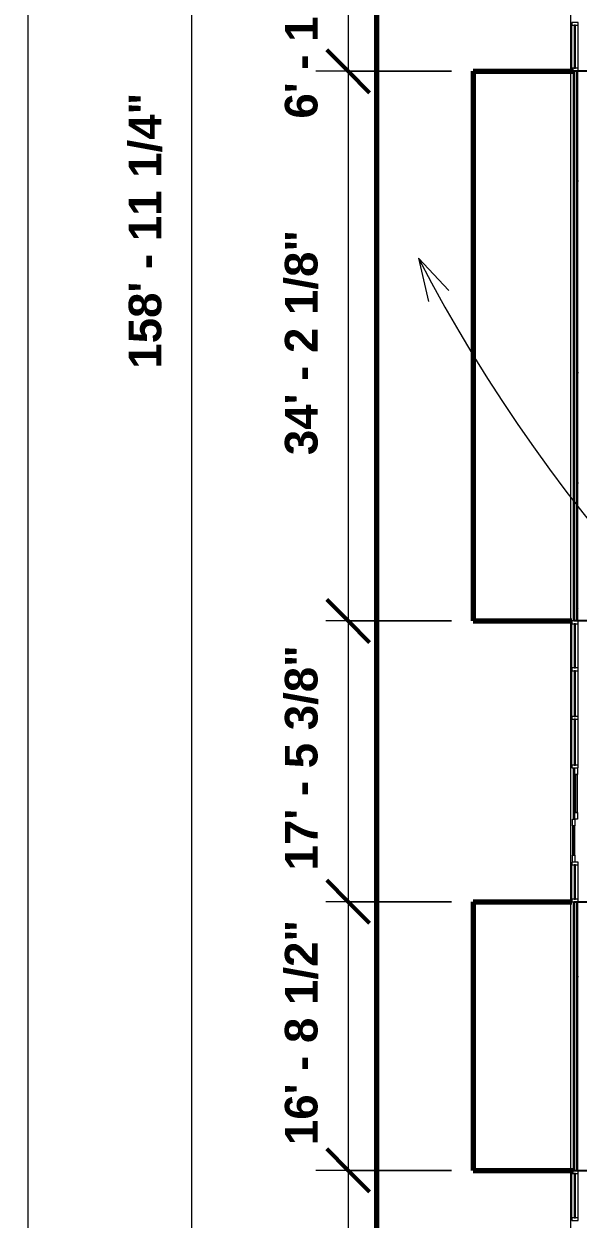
# Model space of a CAD drawing. Header units: inches. Extents: x 20001 to 27263, y -26025 to -18997.
# Drawn here: x 21648 to 22062, y -22579 to -21688 of the extents above; entities that cross this region are included whole.
import ezdxf

# ---------------------------------------------------------------- set-up
doc = ezdxf.new("R2010")
doc.units = ezdxf.units.IN
doc.header["$MEASUREMENT"] = 0
for name, color, linetype, lineweight in [('A-ANNO-DIMS', 211, 'Continuous', 9), ('A-ANNO-DIMS-256', 211, 'Continuous', 9), ('A-DOOR', 31, 'Continuous', 13), ('A-GLAZ-CURT', 52, 'Continuous', 13), ('A-GLAZ-CWMG', 51, 'Continuous', 13), ('A-SITE-ROAD', 130, 'Continuous', 70), ('A-SITE-SWLK', 140, 'Continuous', 70), ('A-WALL', 113, 'Continuous', 13), ('A-WALL-PATT', 111, 'Continuous', 25), ('C-TOPO', 7, 'Continuous', 13), ('G-ANNO-TEXT', 231, 'Continuous', 9), ('L-SITE-WALL', 31, 'Continuous', 13)]:
    doc.layers.add(name, color=color, linetype=linetype, lineweight=lineweight)
doc.styles.add('Arial_B', font='arialbd.ttf', dxfattribs={"height": 24.354149})
doc.dimstyles.new('OD_Dimension_1', dxfattribs={"dimscale": 12, "dimtxt": 24, "dimasz": 2.666667, "dimexe": 2, "dimexo": 1.333333, "dimgap": 1.333333, "dimtad": 1, "dimdec": 3, "dimrnd": 0.125, "dimzin": 1, "dimdsep": 46, "dimlunit": 4, "dimtxsty": 'Arial_B', "dimblk1": 'OBLIQUE', "dimblk2": 'OBLIQUE', "dimsah": 1, "dimcen": 0.09, "dimdle": 2, "dimazin": 0, "dimtfac": 1, "dimtdec": 4, "dimtix": 1, "dimtmove": 0, "dimatfit": 3, "dimfxl": 1, "dimtvp": 1, "dimtfill": 1, "dimfrac": 2, "dimtolj": 1, "dimtzin": 0, "dimlwd": 13, "dimlwe": 13, "dimarcsym": 2})
pattern_1 = [(0, (0, 0), (0, 32), []), (90, (0, 0), (-32, 2e-15), [])]
pattern_2 = [(0, (0, 0), (40.96, 10.24), [3.379, -27.341, 3.379, -27.341, -163.84]), (0, (0, 0), (40.96, 10.24), [-61.44, 3.379, -58.061, 3.379, -27.341, -71.68]), (0, (0, 0), (40.96, 10.24), [-153.6, 3.379, -17.101, 3.379, -47.821]), (120, (15.36, 5.12), (-29.3481, 30.3524005), [3.379, -27.341, 3.379, -27.341, -163.84]), (120, (15.36, 5.12), (-29.3481, 30.3524005), [-61.44, 3.379, -58.061, 3.379, -27.341, -71.68]), (120, (15.36, 5.12), (-29.3481, 30.3524005), [-153.6, 3.379, -17.101, 3.379, -47.821]), (240, (20.48, 25.6), (-11.6119, -40.5924005), [3.379, -27.341, 3.379, -27.341, -163.84]), (240, (20.48, 25.6), (-11.6119, -40.5924005), [-61.44, 3.379, -58.061, 3.379, -27.341, -71.68]), (240, (20.48, 25.6), (-11.6119, -40.5924005), [-153.6, 3.379, -17.101, 3.379, -47.821])]

# ---------------------------------------------------------------- blocks, each defined once
blk = doc.blocks.new('Struct_Xcel_Sports Complex_rvt-1-Site Plan - Phase 1')
at = {"layer": 'L-SITE-WALL', "color": 7}
for p, q in [((22058.14, -22133.05), (22058.14, -21722.68)), ((22058.14, -22280.93), (22058.14, -22242.49)), ((22058.14, -22543.18), (22058.14, -22342.49))]:
    blk.add_line(p, q, dxfattribs=at)
blk = doc.blocks.new('System Panel - INSULATED LOW-E GLAZING _SEE ELEVATIONS FOR U-FACTOR_ SHGC_ _ LT_-1142345-Site Plan - Phase 1')
at = {"layer": 'A-GLAZ-CURT', "lineweight": 9}
for p, q in [((16.53125, 1.25), (-16.53125, 1.25)), ((-16.53125, 1.25), (-16.53125, 0.25)), ((-16.53125, 0.25), (16.53125, 0.25)), ((16.53125, 0.25), (16.53125, 1.25))]:
    blk.add_line(p, q, dxfattribs=at)
at = {"layer": 'A-GLAZ-CURT'}
for p, q in [((-16.53125, 0.25), (-16.53125, 1.25)), ((16.53125, 1.25), (-16.53125, 1.25)), ((-16.53125, 0.25), (16.53125, 0.25)), ((16.53125, 1.25), (16.53125, 0.25))]:
    blk.add_line(p, q, dxfattribs=at)
blk = doc.blocks.new('Rectangular Mullion - Exterior 2_ x 4_5_-V34-Site Plan - Phase 1')
at = {"layer": 'A-GLAZ-CWMG'}
for p, q in [((22057.02, -22578.24), (22057.02, -22545.18)), ((22061.52, -22578.24), (22061.52, -22545.18))]:
    blk.add_line(p, q, dxfattribs=at)
blk = doc.blocks.new('Rectangular Mullion - Exterior 2_ x 4_5_-1142372-Site Plan - Phase 1')
at = {"layer": 'A-GLAZ-CWMG'}
for p, q in [((0, 1.5), (-2, 1.5)), ((-2, 1.5), (-2, -3)), ((0, -3), (0, 1.5)), ((-2, -3), (0, -3))]:
    blk.add_line(p, q, dxfattribs=at)
blk = doc.blocks.new('Rectangular Mullion - Exterior 2_ x 4_5_-827470-Site Plan - Phase 1')
at = {"layer": 'A-GLAZ-CWMG'}
for p, q in [((-1, 1.5), (1, 1.5)), ((-1, -3), (-1, 1.5)), ((1, 1.5), (1, -3)), ((1, -3), (-1, -3))]:
    blk.add_line(p, q, dxfattribs=at)
blk = doc.blocks.new('System Panel - INSULATED LOW-E GLAZING _SEE ELEVATIONS FOR U-FACTOR_ SHGC_ _ LT_-1354328-Site Plan - Phase 1')
at = {"layer": 'A-GLAZ-CURT', "lineweight": 9}
for p, q in [((16.03125, 1.25), (-16.03125, 1.25)), ((-16.03125, 1.25), (-16.03125, 0.25)), ((-16.03125, 0.25), (16.03125, 0.25)), ((16.03125, 0.25), (16.03125, 1.25))]:
    blk.add_line(p, q, dxfattribs=at)
at = {"layer": 'A-GLAZ-CURT'}
for p, q in [((-16.03125, 0.25), (-16.03125, 1.25)), ((16.03125, 1.25), (-16.03125, 1.25)), ((-16.03125, 0.25), (16.03125, 0.25)), ((16.03125, 1.25), (16.03125, 0.25))]:
    blk.add_line(p, q, dxfattribs=at)
blk = doc.blocks.new('Rectangular Mullion - Exterior 2_ x 4_5_-1354325-Site Plan - Phase 1')
at = {"layer": 'A-GLAZ-CWMG'}
for p, q in [((22057.02, -21720.68), (22057.02, -21688.62)), ((22061.52, -21720.68), (22061.52, -21688.62))]:
    blk.add_line(p, q, dxfattribs=at)
blk = doc.blocks.new('Rectangular Mullion - Exterior 2_ x 4_5_-1212758-Site Plan - Phase 1')
at = {"layer": 'A-GLAZ-CWMG'}
for p, q in [((-2, 1.5), (0, 1.5)), ((-2, -3), (-2, 1.5)), ((0, 1.5), (0, -3)), ((0, -3), (-2, -3))]:
    blk.add_line(p, q, dxfattribs=at)
blk = doc.blocks.new('Rectangular Mullion - Exterior 2_ x 4_5_-1142387-Site Plan - Phase 1')
at = {"layer": 'A-GLAZ-CWMG'}
for p, q in [((-2, 1.5), (0, 1.5)), ((-2, -3), (-2, 1.5)), ((0, 1.5), (0, -3)), ((0, -3), (-2, -3))]:
    blk.add_line(p, q, dxfattribs=at)
blk = doc.blocks.new('System Panel - INSULATED LOW-E GLAZING _SEE ELEVATIONS FOR U-FACTOR_ SHGC_ _ LT_-827454-Site Plan - Phase 1')
at = {"layer": 'A-GLAZ-CURT', "lineweight": 9}
for p, q in [((17.09375, 1.25), (-17.09375, 1.25)), ((-17.09375, 1.25), (-17.09375, 0.25)), ((-17.09375, 0.25), (17.09375, 0.25)), ((17.09375, 0.25), (17.09375, 1.25))]:
    blk.add_line(p, q, dxfattribs=at)
at = {"layer": 'A-GLAZ-CURT'}
for p, q in [((-17.09375, 0.25), (-17.09375, 1.25)), ((17.09375, 1.25), (-17.09375, 1.25)), ((-17.09375, 0.25), (17.09375, 0.25)), ((17.09375, 1.25), (17.09375, 0.25))]:
    blk.add_line(p, q, dxfattribs=at)
blk = doc.blocks.new('Rectangular Mullion - Exterior 2_ x 4_5_-V12-Site Plan - Phase 1')
at = {"layer": 'A-GLAZ-CWMG'}
for p, q in [((26197.02, -22795.43), (26162.83, -22795.43)), ((26197.02, -22799.93), (26162.83, -22799.93))]:
    blk.add_line(p, q, dxfattribs=at)
blk = doc.blocks.new('Rectangular Mullion - Exterior 2_ x 4_5_-1142343-Site Plan - Phase 1')
at = {"layer": 'A-GLAZ-CWMG'}
for p, q in [((-1, 1.5), (1, 1.5)), ((-1, -3), (-1, 1.5)), ((1, 1.5), (1, -3)), ((1, -3), (-1, -3))]:
    blk.add_line(p, q, dxfattribs=at)
blk = doc.blocks.new('Rectangular Mullion - Exterior 2_ x 4_5_-1135330-Site Plan - Phase 1')
at = {"layer": 'A-GLAZ-CWMG'}
for p, q in [((22057.02, -22686.8), (22057.02, -22652.62)), ((22061.52, -22686.8), (22061.52, -22652.62))]:
    blk.add_line(p, q, dxfattribs=at)
blk = doc.blocks.new('Sliding Door - one-1832053-Site Plan - Phase 1')
at = {"layer": 'A-DOOR', "lineweight": 9}
for p, q in [((-35.19, 2.5), (-30.19, 2.5)), ((-35.19, 0.75), (-35.19, 2.5)), ((-30.19, 0.75), (-35.19, 0.75)), ((-30.19, 2.5), (-30.19, 0.75)), ((-30.19, 1.25), (-30.19, 2)), ((-30.19, 2), (-1.75, 2)), ((-1.75, 1.25), (-30.19, 1.25)), ((-1.75, 2.5), (3.25, 2.5)), ((-1.75, 0.75), (-1.75, 2.5)), ((-1.75, 2), (-1.75, 1.25)), ((3.25, 0.75), (-1.75, 0.75)), ((3.25, 2.5), (3.25, 0.75)), ((3.25, -1), (3.25, 0.75)), ((3.25, 0.75), (8.25, 0.75)), ((8.25, 0.75), (8.25, -1)), ((8.25, -0.5), (8.25, 0.25)), ((8.25, 0.25), (30.19, 0.25)), ((30.19, -1), (30.19, 0.75)), ((30.19, 0.75), (35.19, 0.75)), ((30.19, 0.25), (30.19, -0.5)), ((35.19, 0.75), (35.19, -1)), ((8.25, -1), (3.25, -1)), ((30.19, -0.5), (8.25, -0.5)), ((35.19, -1), (30.19, -1))]:
    blk.add_line(p, q, dxfattribs=at)
at = {"layer": 'A-DOOR'}
for p, q in [((-1.75, 2.5), (-30.19, 2.5)), ((-30.19, 0.75), (-1.75, 0.75)), ((30.19, 0.75), (8.25, 0.75)), ((8.25, -1), (30.19, -1))]:
    blk.add_line(p, q, dxfattribs=at)
blk = doc.blocks.new('System Panel - INSULATED LOW-E GLAZING _SEE ELEVATIONS FOR U-FACTOR_ SHGC_ _ LT_-1832056-Site Plan - Phase 1')
at = {"layer": 'A-GLAZ-CURT', "lineweight": 9}
for p, q in [((12.81, 1.25), (-12.81, 1.25)), ((-12.81, 1.25), (-12.81, 0.25)), ((-12.81, 0.25), (12.81, 0.25)), ((12.81, 0.25), (12.81, 1.25))]:
    blk.add_line(p, q, dxfattribs=at)
at = {"layer": 'A-GLAZ-CURT'}
for p, q in [((-12.81, 0.25), (-12.81, 1.25)), ((12.81, 1.25), (-12.81, 1.25)), ((-12.81, 0.25), (12.81, 0.25)), ((12.81, 1.25), (12.81, 0.25))]:
    blk.add_line(p, q, dxfattribs=at)
blk = doc.blocks.new('Rectangular Mullion - Exterior 2_ x 4_5_-1832051-Site Plan - Phase 1')
at = {"layer": 'A-GLAZ-CWMG'}
for p, q in [((22057.02, -22340.49), (22057.02, -22314.87)), ((22061.52, -22340.49), (22061.52, -22314.87))]:
    blk.add_line(p, q, dxfattribs=at)
blk = doc.blocks.new('DIMBLOCK35-Site Plan - Phase 1')
at = {"layer": 'A-ANNO-DIMS-256', "lineweight": 13}
for p, q in [((21651.22, -19417.09), (21651.22, -23103.09)), ((21657.85, -19441.09), (21627.22, -19441.09)), ((21651.22, -19441.09), (21657.85, -19441.09)), ((22015.24, -23103.09), (21627.22, -23103.09)), ((21651.22, -23103.09), (22015.24, -23103.09))]:
    blk.add_line(p, q, dxfattribs=at)
at = {"layer": 'A-ANNO-DIMS-256', "lineweight": 50}
for p, q in [((21651.22, -19441.09), (21635.22, -19425.09)), ((21651.22, -19441.09), (21667.22, -19457.09)), ((21651.22, -23103.09), (21635.22, -23087.09)), ((21651.22, -23103.09), (21667.22, -23119.09))]:
    blk.add_line(p, q, dxfattribs=at)
at = {"layer": 'A-ANNO-DIMS-256', "color": 0, "lineweight": 13, "insert": (21604.01, -21335.13), "char_height": 24.354, "width": 151.3143, "attachment_point": 1, "rotation": 90, "line_spacing_factor": 0.938532, "style": 'Arial_B', "bg_fill": 3, "box_fill_scale": 1.25, "bg_fill_color": 0, "bg_fill_transparency": 0}
blk.add_mtext('305\' - 2"', dxfattribs=at)
blk = doc.blocks.new('_Oblique')
at = {"color": 0, "linetype": 'ByBlock', "lineweight": -2}
blk.add_line((-0.5, -0.5), (0.5, 0.5), dxfattribs=at)
blk = doc.blocks.new('DIMBLOCK63-Site Plan - Phase 1')
at = {"layer": 'A-ANNO-DIMS-256', "lineweight": 50}
for p, q in [((21890.06, -21649.18), (21874.06, -21633.18)), ((21890.06, -21649.18), (21906.06, -21665.18)), ((21890.06, -21722.93), (21874.06, -21706.93)), ((21890.06, -21722.93), (21906.06, -21738.93))]:
    blk.add_line(p, q, dxfattribs=at)
at = {"layer": 'A-ANNO-DIMS-256', "lineweight": 13}
for p, q in [((21967.24, -21649.18), (21866.06, -21649.18)), ((21890.06, -21649.18), (21890.06, -21722.93)), ((21890.06, -21649.18), (21967.24, -21649.18)), ((21967.24, -21722.93), (21866.06, -21722.93)), ((21890.06, -21722.93), (21967.24, -21722.93))]:
    blk.add_line(p, q, dxfattribs=at)
at = {"layer": 'A-ANNO-DIMS-256', "color": 0, "lineweight": 13, "insert": (21842.85, -21758.24), "char_height": 24.3541, "width": 173.2571, "attachment_point": 1, "rotation": 90, "line_spacing_factor": 0.938532, "style": 'Arial_B', "bg_fill": 3, "box_fill_scale": 1.25, "bg_fill_color": 0, "bg_fill_transparency": 0}
blk.add_mtext('6\' - 1 3/4"', dxfattribs=at)
blk = doc.blocks.new('DIMBLOCK64-Site Plan - Phase 1')
at = {"layer": 'A-ANNO-DIMS-256', "lineweight": 50}
for p, q in [((21890.06, -21722.93), (21874.06, -21706.93)), ((21890.06, -21722.93), (21906.06, -21738.93)), ((21890.06, -22133.05), (21874.06, -22117.05)), ((21890.06, -22133.05), (21906.06, -22149.05))]:
    blk.add_line(p, q, dxfattribs=at)
at = {"layer": 'A-ANNO-DIMS-256', "lineweight": 13}
for p, q in [((21967.24, -21722.93), (21866.06, -21722.93)), ((21890.06, -21722.93), (21890.06, -22133.05)), ((21890.06, -21722.93), (21967.24, -21722.93)), ((21967.24, -22133.05), (21866.06, -22133.05)), ((21890.06, -22133.05), (21967.24, -22133.05))]:
    blk.add_line(p, q, dxfattribs=at)
at = {"layer": 'A-ANNO-DIMS-256', "color": 0, "lineweight": 13, "insert": (21842.85, -22009.32), "char_height": 24.3541, "width": 195.2, "attachment_point": 1, "rotation": 90, "line_spacing_factor": 0.938532, "style": 'Arial_B', "bg_fill": 3, "box_fill_scale": 1.25, "bg_fill_color": 0, "bg_fill_transparency": 0}
blk.add_mtext('34\' - 2 1/8"', dxfattribs=at)
blk = doc.blocks.new('DIMBLOCK65-Site Plan - Phase 1')
at = {"layer": 'A-ANNO-DIMS-256', "lineweight": 50}
for p, q in [((21890.06, -22133.05), (21874.06, -22117.05)), ((21890.06, -22133.05), (21906.06, -22149.05)), ((21890.06, -22342.49), (21874.06, -22326.49)), ((21890.06, -22342.49), (21906.06, -22358.49))]:
    blk.add_line(p, q, dxfattribs=at)
at = {"layer": 'A-ANNO-DIMS-256', "lineweight": 13}
for p, q in [((21967.24, -22133.05), (21866.06, -22133.05)), ((21890.06, -22133.05), (21890.06, -22342.49)), ((21890.06, -22133.05), (21967.24, -22133.05)), ((21967.24, -22342.49), (21866.06, -22342.49)), ((21890.06, -22342.49), (21967.24, -22342.49))]:
    blk.add_line(p, q, dxfattribs=at)
at = {"layer": 'A-ANNO-DIMS-256', "color": 0, "lineweight": 13, "insert": (21842.85, -22319.1), "char_height": 24.3541, "width": 195.2, "attachment_point": 1, "rotation": 90, "line_spacing_factor": 0.938532, "style": 'Arial_B', "bg_fill": 3, "box_fill_scale": 1.25, "bg_fill_color": 0, "bg_fill_transparency": 0}
blk.add_mtext('17\' - 5 3/8"', dxfattribs=at)
blk = doc.blocks.new('DIMBLOCK66-Site Plan - Phase 1')
at = {"layer": 'A-ANNO-DIMS-256', "lineweight": 50}
for p, q in [((21890.06, -22342.49), (21874.06, -22326.49)), ((21890.06, -22342.49), (21906.06, -22358.49)), ((21890.06, -22542.93), (21874.06, -22526.93)), ((21890.06, -22542.93), (21906.06, -22558.93))]:
    blk.add_line(p, q, dxfattribs=at)
at = {"layer": 'A-ANNO-DIMS-256', "lineweight": 13}
for p, q in [((21967.24, -22342.49), (21866.06, -22342.49)), ((21890.06, -22342.49), (21890.06, -22542.93)), ((21890.06, -22342.49), (21967.24, -22342.49)), ((21967.24, -22542.93), (21866.06, -22542.93)), ((21890.06, -22542.93), (21967.24, -22542.93))]:
    blk.add_line(p, q, dxfattribs=at)
at = {"layer": 'A-ANNO-DIMS-256', "color": 0, "lineweight": 13, "insert": (21842.85, -22524.04), "char_height": 24.3541, "width": 195.2, "attachment_point": 1, "rotation": 90, "line_spacing_factor": 0.938532, "style": 'Arial_B', "bg_fill": 3, "box_fill_scale": 1.25, "bg_fill_color": 0, "bg_fill_transparency": 0}
blk.add_mtext('16\' - 8 1/2"', dxfattribs=at)
blk = doc.blocks.new('DIMBLOCK67-Site Plan - Phase 1')
at = {"layer": 'A-ANNO-DIMS-256', "lineweight": 50}
for p, q in [((21890.06, -22542.93), (21874.06, -22526.93)), ((21890.06, -22542.93), (21906.06, -22558.93)), ((21890.06, -22798.8), (21874.06, -22782.8)), ((21890.06, -22798.8), (21906.06, -22814.8))]:
    blk.add_line(p, q, dxfattribs=at)
at = {"layer": 'A-ANNO-DIMS-256', "lineweight": 13}
for p, q in [((21967.24, -22542.93), (21866.06, -22542.93)), ((21890.06, -22542.93), (21890.06, -22822.8)), ((21890.06, -22542.93), (21967.24, -22542.93)), ((22042.14, -22798.8), (21866.06, -22798.8)), ((21890.06, -22798.8), (22042.14, -22798.8))]:
    blk.add_line(p, q, dxfattribs=at)
at = {"layer": 'A-ANNO-DIMS-256', "color": 0, "lineweight": 13, "insert": (21842.85, -22752.2), "char_height": 24.3541, "width": 195.2, "attachment_point": 1, "rotation": 90, "line_spacing_factor": 0.938532, "style": 'Arial_B', "bg_fill": 3, "box_fill_scale": 1.25, "bg_fill_color": 0, "bg_fill_transparency": 0}
blk.add_mtext('21\' - 3 7/8"', dxfattribs=at)
blk = doc.blocks.new('DIMBLOCK80-Site Plan - Phase 1')
at = {"layer": 'A-ANNO-DIMS-256', "lineweight": 50}
for p, q in [((21773.57, -20891.55), (21757.57, -20875.55)), ((21773.57, -20891.55), (21789.57, -20907.55)), ((21773.57, -22798.8), (21757.57, -22782.8)), ((21773.57, -22798.8), (21789.57, -22814.8))]:
    blk.add_line(p, q, dxfattribs=at)
at = {"layer": 'A-ANNO-DIMS-256', "lineweight": 13}
for p, q in [((22042.77, -20891.55), (21749.57, -20891.55)), ((21773.57, -22798.8), (21773.57, -20891.55)), ((21773.57, -20891.55), (22042.77, -20891.55)), ((22042.14, -22798.8), (21749.57, -22798.8)), ((21773.57, -22798.8), (22042.14, -22798.8))]:
    blk.add_line(p, q, dxfattribs=at)
at = {"layer": 'A-ANNO-DIMS-256', "color": 0, "lineweight": 13, "insert": (21726.36, -21944.8), "char_height": 24.3541, "width": 239.0857, "attachment_point": 1, "rotation": 90, "line_spacing_factor": 0.938532, "style": 'Arial_B', "bg_fill": 3, "box_fill_scale": 1.25, "bg_fill_color": 0, "bg_fill_transparency": 0}
blk.add_mtext('158\' - 11 1/4"', dxfattribs=at)

msp = doc.modelspace()

# ---------------------------------------------------------------- hatches: boundary and pattern name
at = {"layer": 'A-WALL-PATT', "lineweight": 9}
h = msp.add_hatch(dxfattribs=at)
h.set_pattern_fill('FP_13', color=256, style=0, pattern_type=2)
h.set_pattern_definition(pattern_1)
h.paths.add_polyline_path([(22061.1402, -22132.8028), (22061.1402, -21722.9278), (22060.1402, -21722.9278), (22060.1402, -22132.8028)], flags=0)
h = msp.add_hatch(dxfattribs=at)
h.set_pattern_fill('FP_12', color=256, style=0, pattern_type=2)
h.set_pattern_definition(pattern_2)
h.paths.add_polyline_path([(22061.1402, -22132.8028), (22061.6402, -22132.8028), (22061.6402, -21722.9278), (22061.1402, -21722.9278), (22061.1402, -22130.7021)], flags=0)
h = msp.add_hatch(dxfattribs=at)
h.set_pattern_fill('FP_13', color=256, style=0, pattern_type=2)
h.set_pattern_definition(pattern_1)
h.paths.add_polyline_path([(22060.1402, -22542.9278), (22061.1402, -22542.9278), (22061.1402, -22342.7403), (22060.1402, -22342.7403), (22060.1402, -22533.9209)], flags=0)
h = msp.add_hatch(dxfattribs=at)
h.set_pattern_fill('FP_12', color=256, style=0, pattern_type=2)
h.set_pattern_definition(pattern_2)
h.paths.add_polyline_path([(22061.1402, -22542.9278), (22061.6402, -22542.9278), (22061.6402, -22342.7403), (22061.1402, -22342.7403), (22061.1402, -22538.5528)], flags=0)

# ---------------------------------------------------------------- linework, layer by layer
at = {"layer": 'A-SITE-ROAD'}
msp.add_line((21911.2352, -19983.1006), (21911.2352, -22892.0707), dxfattribs=at)
at = {"layer": 'A-SITE-SWLK'}
for p, q in [((21983.2352, -21722.9278), (22058.1402, -21722.9278)), ((21983.2352, -21722.9278), (21983.2352, -22133.0528)), ((21983.2352, -22133.0528), (22057.0152, -22133.0528)), ((21983.2352, -22342.4903), (22057.0152, -22342.4903)), ((21983.2352, -22342.4903), (21983.2352, -22542.9278)), ((21983.2352, -22542.9278), (22058.1402, -22542.9278))]:
    msp.add_line(p, q, dxfattribs=at)
at = {"layer": 'A-WALL', "lineweight": 25}
for p, q in [((22069.6402, -21722.9278), (22058.3277, -21722.9278)), ((22058.3277, -21722.9278), (22058.3277, -22132.8028)), ((22058.3277, -22132.8028), (22069.6402, -22132.8028)), ((22069.6402, -22342.7403), (22058.3277, -22342.7403)), ((22058.3277, -22342.7403), (22058.3277, -22542.9278)), ((22058.3277, -22542.9278), (22069.6402, -22542.9278))]:
    msp.add_line(p, q, dxfattribs=at)
at = {"layer": 'A-WALL', "lineweight": 9}
for p, q in [((22058.6402, -21722.9278), (22058.6402, -22132.8028)), ((22060.1402, -21722.9278), (22060.1402, -22132.8028)), ((22061.1402, -21722.9278), (22061.1402, -22132.8028)), ((22058.6402, -22342.7403), (22058.6402, -22542.9278)), ((22060.1402, -22342.7403), (22060.1402, -22542.9278)), ((22061.1402, -22342.7403), (22061.1402, -22542.9278))]:
    msp.add_line(p, q, dxfattribs=at)
at = {"layer": 'C-TOPO'}
for p, q in [((21911.2354, -22892.0707), (21911.2354, -20095.9761)), ((21911.2354, -20095.9761), (21911.2354, -22892.0707)), ((22058.1401, -21722.9282), (21983.2354, -21722.9282)), ((21983.2354, -21722.9282), (21983.2354, -22133.0522)), ((21983.2354, -22133.0522), (21983.2354, -21722.9282)), ((21983.2354, -21722.9282), (22058.1401, -21722.9282)), ((22058.1401, -21722.6778), (22058.1401, -21722.9282)), ((22058.1401, -21722.9282), (22058.1401, -21722.6778)), ((21983.2354, -22133.0522), (22057.0152, -22133.0522)), ((22057.0152, -22133.0522), (21983.2354, -22133.0522)), ((22058.1401, -22242.4903), (22058.1401, -22280.9268)), ((22058.1401, -22280.9268), (22058.1401, -22242.4903)), ((22057.0152, -22342.4897), (21983.2354, -22342.4897)), ((21983.2354, -22342.4897), (21983.2354, -22542.9272)), ((21983.2354, -22542.9272), (21983.2354, -22342.4897)), ((21983.2354, -22342.4897), (22057.0152, -22342.4897)), ((21983.2354, -22542.9272), (22058.1401, -22542.9272)), ((22058.1401, -22542.9272), (21983.2354, -22542.9272)), ((22058.1401, -22542.9272), (22058.1401, -22543.1778)), ((22058.1401, -22543.1778), (22058.1401, -22542.9272))]:
    msp.add_line(p, q, dxfattribs=at)
at = {"layer": 'L-SITE-WALL'}
for p, q in [((22056.1402, -22800.8028), (22056.1402, -20889.5528)), ((22058.1402, -21722.6778), (22058.1402, -22133.0528)), ((22058.1402, -22242.4903), (22058.1402, -22280.9268)), ((22058.1402, -22342.4903), (22058.1402, -22543.1778))]:
    msp.add_line(p, q, dxfattribs=at)

# ---------------------------------------------------------------- block references
at = {"layer": 'A-DOOR', "rotation": 270.0000000000001}
msp.add_blockref('Sliding Door - one-1832053-Site Plan - Phase 1', (22058.5152, -22277.6778), dxfattribs=at)
at = {"layer": 'A-GLAZ-CURT'}
for name, p, rotation in [('System Panel - INSULATED LOW-E GLAZING _SEE ELEVATIONS FOR U-FACTOR_ SHGC_ _ LT_-1354328-Site Plan - Phase 1', (22058.5152, -21704.6466), 270), ('System Panel - INSULATED LOW-E GLAZING _SEE ELEVATIONS FOR U-FACTOR_ SHGC_ _ LT_-1142345-Site Plan - Phase 1', (22058.5152, -22151.5841), 270.0000000000001), ('System Panel - INSULATED LOW-E GLAZING _SEE ELEVATIONS FOR U-FACTOR_ SHGC_ _ LT_-827454-Site Plan - Phase 1', (22058.5152, -22187.2091), 270.0000000000001), ('System Panel - INSULATED LOW-E GLAZING _SEE ELEVATIONS FOR U-FACTOR_ SHGC_ _ LT_-827454-Site Plan - Phase 1', (22058.5152, -22223.3966), 270.0000000000001), ('System Panel - INSULATED LOW-E GLAZING _SEE ELEVATIONS FOR U-FACTOR_ SHGC_ _ LT_-1832056-Site Plan - Phase 1', (22058.5152, -22327.6778), 270.0000000000001), ('System Panel - INSULATED LOW-E GLAZING _SEE ELEVATIONS FOR U-FACTOR_ SHGC_ _ LT_-1142345-Site Plan - Phase 1', (22058.5152, -22561.7091), 270.0000000000001)]:
    msp.add_blockref(name, p, dxfattribs=dict(at, rotation=rotation))
at = {"layer": 'A-GLAZ-CWMG', "extrusion": (0, 0, -1)}
for name, p, rotation in [('Rectangular Mullion - Exterior 2_ x 4_5_-827470-Site Plan - Phase 1', (-22058.5152, -21687.6153), 270), ('Rectangular Mullion - Exterior 2_ x 4_5_-1212758-Site Plan - Phase 1', (-22058.5152, -21722.6778), 270), ('Rectangular Mullion - Exterior 2_ x 4_5_-1142343-Site Plan - Phase 1', (-22058.5152, -22169.1153), 269.9999999999999), ('Rectangular Mullion - Exterior 2_ x 4_5_-1142343-Site Plan - Phase 1', (-22058.5152, -22205.3028), 269.9999999999999), ('Rectangular Mullion - Exterior 2_ x 4_5_-1142343-Site Plan - Phase 1', (-22058.5152, -22241.4903), 269.9999999999999), ('Rectangular Mullion - Exterior 2_ x 4_5_-1142343-Site Plan - Phase 1', (-22058.5152, -22313.8653), 269.9999999999999), ('Rectangular Mullion - Exterior 2_ x 4_5_-1142387-Site Plan - Phase 1', (-22058.5152, -22342.4903), 269.9999999999999), ('Rectangular Mullion - Exterior 2_ x 4_5_-827470-Site Plan - Phase 1', (-22058.5152, -22579.2403), 269.9999999999999)]:
    msp.add_blockref(name, p, dxfattribs=dict(at, rotation=rotation))
at = {"layer": 'A-GLAZ-CWMG'}
for name, p in [('Rectangular Mullion - Exterior 2_ x 4_5_-1354325-Site Plan - Phase 1', (0, 0)), ('Rectangular Mullion - Exterior 2_ x 4_5_-V34-Site Plan - Phase 1', (0, 410.125)), ('Rectangular Mullion - Exterior 2_ x 4_5_-1135330-Site Plan - Phase 1', (0, 446.3125)), ('Rectangular Mullion - Exterior 2_ x 4_5_-1832051-Site Plan - Phase 1', (0, 0)), ('Rectangular Mullion - Exterior 2_ x 4_5_-V34-Site Plan - Phase 1', (0, 0))]:
    msp.add_blockref(name, p, dxfattribs=at)
for name, p, rotation in [('Rectangular Mullion - Exterior 2_ x 4_5_-1142372-Site Plan - Phase 1', (22058.5152, -22133.0528), 90.00000000000006), ('Rectangular Mullion - Exterior 2_ x 4_5_-V12-Site Plan - Phase 1', (44856.943, 3992.7124), 270), ('Rectangular Mullion - Exterior 2_ x 4_5_-1142372-Site Plan - Phase 1', (22058.5152, -22543.1778), 90.00000000000006)]:
    msp.add_blockref(name, p, dxfattribs=dict(at, rotation=rotation))

# ---------------------------------------------------------------- next in the draw order: dimensions: what is measured, and where the dimension line sits
at = {"layer": 'A-ANNO-DIMS', "lineweight": 13}
dim = msp.add_linear_dim(base=(21651.2247, -23103.0856), p1=(21673.8521, -19441.0856), p2=(22031.2352, -23103.0856), angle=90, dimstyle='OD_Dimension_1', override={"dimpost": '<>', "dimfxl": 3679.397598}, dxfattribs=at)
dim.commit()
dim.dimension.update_dxf_attribs({"geometry": 'DIMBLOCK35-Site Plan - Phase 1', "text_midpoint": (21622.7901, -21272.0856)})

# ---------------------------------------------------------------- next in the draw order: linework, layer by layer
at = {"layer": 'G-ANNO-TEXT', "color": 137}
for q in [(21965.111, -21886.5163), (21949.9917, -21894.6087)]:
    msp.add_line((21942.4508, -21862.3495), q, dxfattribs=at)
msp.add_arc((22998.6069, -21315.2042), 1189.4678, 207.3865736, 270, dxfattribs=at)

# ---------------------------------------------------------------- next in the draw order: dimensions: what is measured, and where the dimension line sits
at = {"layer": 'A-ANNO-DIMS', "lineweight": 13}
dim = msp.add_linear_dim(base=(21890.0606, -21722.9278), p1=(21983.2352, -21649.1778), p2=(21983.2352, -21722.9278), angle=90, dimstyle='OD_Dimension_1', override={"dimpost": '<>', "dimfxl": 73.75}, dxfattribs=at)
dim.commit()
dim.dimension.update_dxf_attribs({"geometry": 'DIMBLOCK63-Site Plan - Phase 1', "text_midpoint": (21861.4682, -21686.0528)})

# ---------------------------------------------------------------- next in the draw order: dimensions: what is measured, and where the dimension line sits
dim = msp.add_linear_dim(base=(21890.0606, -22133.0528), p1=(21983.2352, -21722.9278), p2=(21983.2352, -22133.0528), angle=90, dimstyle='OD_Dimension_1', override={"dimpost": '<>', "dimfxl": 410.125}, dxfattribs=at)
dim.commit()
dim.dimension.update_dxf_attribs({"geometry": 'DIMBLOCK64-Site Plan - Phase 1', "text_midpoint": (21861.4599, -21927.9903)})

# ---------------------------------------------------------------- next in the draw order: dimensions: what is measured, and where the dimension line sits
dim = msp.add_linear_dim(base=(21890.0606008046, -22342.4903103971), p1=(21983.2352253519, -22133.0528103972), p2=(21983.2352253519, -22342.4903103971), angle=90, dimstyle='OD_Dimension_1', override={"dimpost": '<>', "dimfxl": 209.4375}, dxfattribs=at)
dim.commit()
dim.dimension.update_dxf_attribs({"geometry": 'DIMBLOCK65-Site Plan - Phase 1', "text_midpoint": (21861.4599036651, -22237.7715603971)})

# ---------------------------------------------------------------- next in the draw order: dimensions: what is measured, and where the dimension line sits
dim = msp.add_linear_dim(base=(21890.0606008046, -22542.9278103975), p1=(21983.2352253519, -22342.4903103971), p2=(21983.2352253519, -22542.9278103975), angle=90, dimstyle='OD_Dimension_1', override={"dimpost": '<>', "dimfxl": 200.4375}, dxfattribs=at)
dim.commit()
dim.dimension.update_dxf_attribs({"geometry": 'DIMBLOCK66-Site Plan - Phase 1', "text_midpoint": (21861.4599036651, -22442.7090603973)})

# ---------------------------------------------------------------- next in the draw order: dimensions: what is measured, and where the dimension line sits
dim = msp.add_linear_dim(base=(21890.0606, -22798.8028), p1=(21983.2352, -22542.9278), p2=(22058.1402, -22798.8028), angle=90, dimstyle='OD_Dimension_1', override={"dimpost": '<>', "dimfxl": 266.613531}, dxfattribs=at)
dim.commit()
dim.dimension.update_dxf_attribs({"geometry": 'DIMBLOCK67-Site Plan - Phase 1', "text_midpoint": (21861.4599, -22670.8653)})

# ---------------------------------------------------------------- next in the draw order: dimensions: what is measured, and where the dimension line sits
dim = msp.add_linear_dim(base=(21773.5677, -20891.5528), p1=(22058.1402, -22798.8028), p2=(22058.7652, -20891.5528), angle=90, dimstyle='OD_Dimension_1', override={"dimpost": '<>', "dimfxl": 1907.250102}, dxfattribs=at)
dim.commit()
dim.dimension.update_dxf_attribs({"geometry": 'DIMBLOCK80-Site Plan - Phase 1', "text_midpoint": (21744.967, -21845.1778)})

# ---------------------------------------------------------------- next in the draw order: block references
at = {"lineweight": 5}
msp.add_blockref('Struct_Xcel_Sports Complex_rvt-1-Site Plan - Phase 1', (0, 0), dxfattribs=at)

doc.saveas('drawing.dxf')
